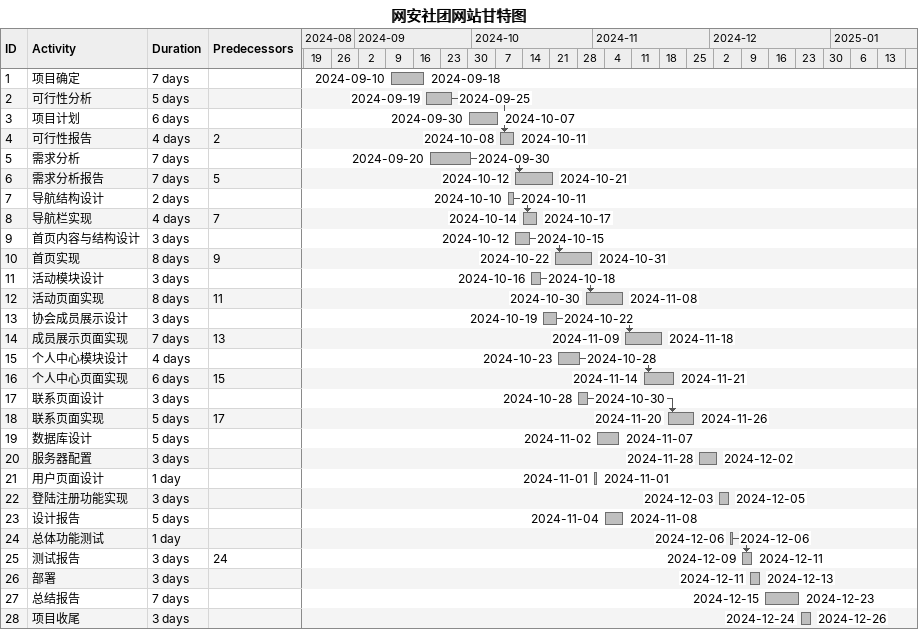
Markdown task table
网安社团网站甘特图

| ID | Task | Duration | Start | Finish | Predecessors |
|---|---|---|---|---|---|
| 1 | 项目确定 | 7d | 2024-09-10 | 2024-09-18 |  |
| 2 | 可行性分析 | 5d | 2024-09-19 | 2024-09-25 |  |
| 3 | 项目计划 | 6d | 2024-09-30 | 2024-10-07 |  |
| 4 | 可行性报告 | 4d | 2024-10-08 | 2024-10-11 | 2 |
| 5 | 需求分析 | 7d | 2024-09-20 | 2024-09-30 |  |
| 6 | 需求分析报告 | 7d | 2024-10-12 | 2024-10-21 | 5 |
| 7 | 导航结构设计 | 2d | 2024-10-10 | 2024-10-11 |  |
| 8 | 导航栏实现 | 4d | 2024-10-14 | 2024-10-17 | 7 |
| 9 | 首页内容与结构设计 | 3d | 2024-10-12 | 2024-10-15 |  |
| 10 | 首页实现 | 8d | 2024-10-22 | 2024-10-31 | 9 |
| 11 | 活动模块设计 | 3d | 2024-10-16 | 2024-10-18 |  |
| 12 | 活动页面实现 | 8d | 2024-10-30 | 2024-11-08 | 11 |
| 13 | 协会成员展示设计 | 3d | 2024-10-19 | 2024-10-22 |  |
| 14 | 成员展示页面实现 | 7d | 2024-11-09 | 2024-11-18 | 13 |
| 15 | 个人中心模块设计 | 4d | 2024-10-23 | 2024-10-28 |  |
| 16 | 个人中心页面实现 | 6d | 2024-11-14 | 2024-11-21 | 15 |
| 17 | 联系页面设计 | 3d | 2024-10-28 | 2024-10-30 |  |
| 18 | 联系页面实现 | 5d | 2024-11-20 | 2024-11-26 | 17 |
| 19 | 数据库设计 | 5d | 2024-11-02 | 2024-11-07 |  |
| 20 | 服务器配置 | 3d | 2024-11-28 | 2024-12-02 |  |
| 21 | 用户页面设计 | 1d | 2024-11-01 | 2024-11-01 |  |
| 22 | 登陆注册功能实现 | 3d | 2024-12-03 | 2024-12-05 |  |
| 23 | 设计报告 | 5d | 2024-11-04 | 2024-11-08 |  |
| 24 | 总体功能测试 | 1d | 2024-12-06 | 2024-12-06 |  |
| 25 | 测试报告 | 3d | 2024-12-09 | 2024-12-11 | 24 |
| 26 | 部署 | 3d | 2024-12-11 | 2024-12-13 |  |
| 27 | 总结报告 | 7d | 2024-12-15 | 2024-12-23 |  |
| 28 | 项目收尾 | 3d | 2024-12-24 | 2024-12-26 |  |
